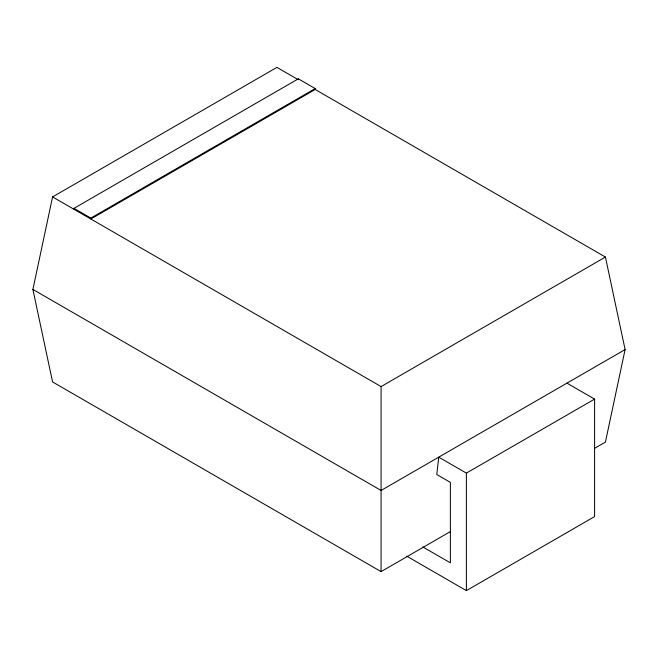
<?xml version="1.0" encoding="UTF-8"?>
<svg xmlns="http://www.w3.org/2000/svg" width="658" height="658" viewBox="0 0 658 658"><rect width="100%" height="100%" fill="white"/><g stroke="black" fill="none" stroke-linecap="round" stroke-linejoin="round"><path stroke-width="0.99" d="M381.081 571.613L381.081 386.575L52.574 196.915L32.9 289.43L52.574 381.953L381.081 571.613L450.516 531.516M315.19 89.488L315.19 88.559L90.845 218.086L90.845 219.007L315.19 89.488L605.426 257.048L625.1 349.571L605.426 442.086L594.742 448.254M52.574 196.915L276.919 67.387L297.474 79.256M73.992 209.277L73.992 208.347L298.329 78.828L315.19 88.559M381.081 386.575L605.426 257.048M625.1 349.571L381.081 490.449L32.9 289.43M422.773 546.921L450.368 562.853L450.368 482.363L436.78 474.525L438.754 457.154L466.39 473.11L594.593 399.102L594.593 516.596L466.39 590.613L406.743 556.175M566.949 383.137L594.593 399.102M73.992 208.347L90.845 218.086M466.39 473.11L466.39 590.613M298.329 78.828L298.329 79.75"/></g></svg>
